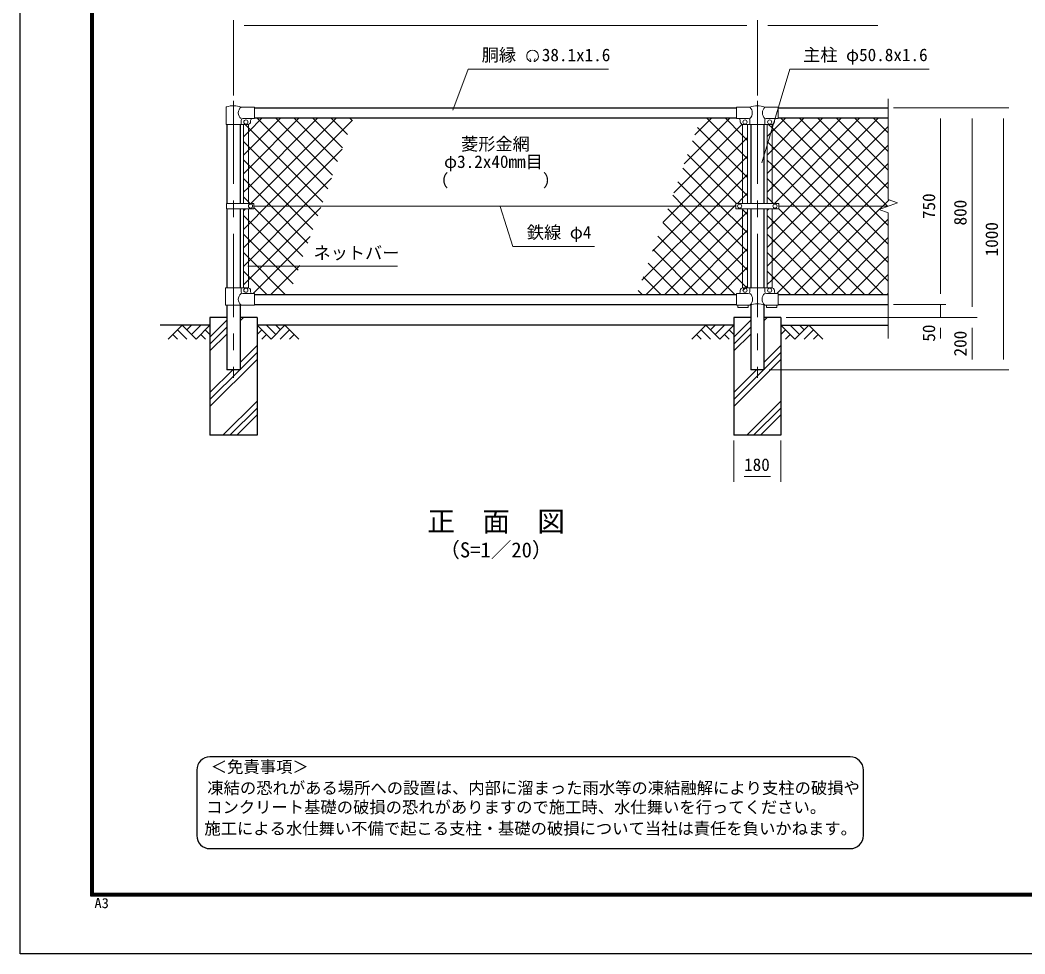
# Model space of a CAD drawing. Units: millimetres, scale not verified. Extents: x -4200 to 4200, y -2970 to 2970.
# Drawn here: x -4200 to -363, y -2970 to 595 of the extents above; entities that cross this region are included whole.
import ezdxf
from ezdxf.enums import TextEntityAlignment as Align

# ---------------------------------------------------------------- set-up
doc = ezdxf.new("R2010")
doc.units = ezdxf.units.MM
doc.header["$LTSCALE"] = 10
doc.linetypes.add('USER1', pattern=[50.8, 31.75, -6.35, 6.35, -6.35])
for name, color, linetype, lineweight in [('0-0_D-TTL-TXT', 7, 'Continuous', 25), ('0-1_D-BMK', 2, 'USER1', 13), ('0-2_D-STR1', 1, 'Continuous', 25), ('0-3_D-STR-DIM', 7, 'Continuous', 13), ('0-8_D-BGD', 7, 'Continuous', 25), ('0-9_D-STR4', 7, 'Continuous', 25), ('0-A_D-DCR-HCH', 7, 'Continuous', 13), ('0-B_D-STR3', 3, 'Continuous', 13), ('0-C_D-STR2', 7, 'Continuous', 13), ('0-D_D-STR-TXT', 7, 'Continuous', 13), ('0-E_D-TTL', 7, 'Continuous', 25)]:
    doc.layers.add(name, color=color, linetype=linetype, lineweight=lineweight)
doc.styles.add('ＭＳ ゴシック', font='')
doc.styles.get('ＭＳ ゴシック').set_extended_font_data('MS Gothic')

msp = doc.modelspace()

# ---------------------------------------------------------------- linework, layer by layer
at = {"layer": '0-0_D-TTL-TXT', "color": 2}
for p, q in [((-1029.59, -2217.9), (-3475.14, -2217.9)), ((-3525.14, -2267.9), (-3525.14, -2517.9)), ((-979.59, -2517.9), (-979.59, -2267.9)), ((-3475.14, -2567.9), (-1029.59, -2567.9))]:
    msp.add_line(p, q, dxfattribs=at)
for centre, start, end in [((-3475.14, -2267.9), 90, 180), ((-1029.59, -2267.9), 0, 90), ((-3475.14, -2517.9), 180, 270), ((-1029.59, -2517.9), 270, 0)]:
    msp.add_arc(centre, 50, start, end, dxfattribs=at)
at = {"layer": '0-1_D-BMK'}
for p, q in [((-3384.65, 287.29), (-3384.65, -769.77)), ((-1384.65, 287.29), (-1384.65, -769.77))]:
    msp.add_line(p, q, dxfattribs=at)
at = {"layer": '0-2_D-STR1'}
for p, q in [((-3304.65, 260.23), (-1464.65, 260.23)), ((-1304.65, 260.23), (-884.65, 260.23)), ((-3410.05, 197.23), (-3410.05, -104.27)), ((-3359.25, 197.23), (-3359.25, -104.27)), ((-3304.65, 222.23), (-1464.65, 222.23)), ((-1410.05, 197.23), (-1410.05, -104.27)), ((-1359.25, 197.23), (-1359.25, -104.27)), ((-1304.65, 222.23), (-884.65, 222.23)), ((-3410.05, -125.27), (-3410.05, -426.77)), ((-3359.25, -125.27), (-3359.25, -426.77)), ((-1410.05, -125.27), (-1410.05, -426.77)), ((-1359.25, -125.27), (-1359.25, -426.77)), ((-3304.65, -451.77), (-1464.65, -451.77)), ((-1304.65, -451.77), (-884.65, -451.77)), ((-3410.05, -492.77), (-3410.05, -739.77)), ((-3359.25, -492.77), (-3359.25, -739.77)), ((-3304.65, -489.77), (-1464.65, -489.77)), ((-1410.05, -492.77), (-1410.05, -739.77)), ((-1359.25, -492.77), (-1359.25, -739.77)), ((-1304.65, -489.77), (-884.65, -489.77)), ((-3359.25, -739.77), (-3410.05, -739.77)), ((-1359.25, -739.77), (-1410.05, -739.77))]:
    msp.add_line(p, q, dxfattribs=at)
at = {"layer": '0-3_D-STR-DIM'}
for p, q in [((-3384.65, 307.29), (-3384.65, 595.23)), ((-1384.65, 307.29), (-1384.65, 595.23)), ((-1384.65, 307.29), (-1384.65, 595.23)), ((-3344.65, 575.23), (-1424.65, 575.23)), ((-1344.65, 575.23), (-924.65, 575.23)), ((-884.65, 294.49), (-884.65, -89.12)), ((-864.65, 260.23), (-664.65, 260.23)), ((-864.65, 260.23), (-544.65, 260.23)), ((-864.65, 260.23), (-424.65, 260.23)), ((-684.65, 220.23), (-684.65, -449.77)), ((-564.65, 220.23), (-564.65, -499.77)), ((-444.65, 220.23), (-444.65, -699.77)), ((-919.89, -127.6), (-849.42, -101.95)), ((-849.42, -101.95), (-884.65, -89.12)), ((-884.65, -140.43), (-919.89, -127.6)), ((-884.65, -140.43), (-884.65, -619.77)), ((-684.65, -449.77), (-684.65, -409.77)), ((-864.65, -489.77), (-664.65, -489.77)), ((-864.65, -489.77), (-664.65, -489.77)), ((-684.65, -489.77), (-684.65, -539.77)), ((-1274.65, -539.77), (-664.65, -539.77)), ((-1274.65, -539.77), (-544.65, -539.77)), ((-1274.65, -539.77), (-544.65, -539.77)), ((-684.65, -579.77), (-684.65, -619.77)), ((-564.65, -579.77), (-564.65, -699.77)), ((-1339.25, -739.77), (-424.65, -739.77)), ((-1339.25, -739.77), (-544.65, -739.77)), ((-1474.65, -1009.77), (-1474.65, -1167.09)), ((-1294.65, -1009.77), (-1294.65, -1167.09)), ((-1434.65, -1147.09), (-1334.65, -1147.09))]:
    msp.add_line(p, q, dxfattribs=at)
at = {"layer": '0-8_D-BGD'}
for p, q in [((-3474.65, -569.77), (-3664.65, -569.77)), ((-1474.65, -569.77), (-3294.65, -569.77)), ((-1294.65, -569.77), (-884.65, -569.77))]:
    msp.add_line(p, q, dxfattribs=at)
at = {"layer": '0-9_D-STR4'}
for p, q in [((-3474.65, -539.77), (-3474.65, -989.77)), ((-3410.05, -539.77), (-3474.65, -539.77)), ((-3294.65, -539.77), (-3359.25, -539.77)), ((-3294.65, -539.77), (-3294.65, -989.77)), ((-1474.65, -539.77), (-1474.65, -989.77)), ((-1410.05, -539.77), (-1474.65, -539.77)), ((-1294.65, -539.77), (-1359.25, -539.77)), ((-1294.65, -539.77), (-1294.65, -989.77)), ((-3294.65, -989.77), (-3474.65, -989.77)), ((-1294.65, -989.77), (-1474.65, -989.77))]:
    msp.add_line(p, q, dxfattribs=at)
at = {"layer": '0-A_D-DCR-HCH'}
for p, q in [((-3581.08, -569.77), (-3634.29, -622.99)), ((-3581.08, -569.77), (-3527.87, -622.99)), ((-3563.34, -587.51), (-3545.6, -569.77)), ((-3545.6, -605.25), (-3510.13, -569.77)), ((-3527.87, -622.99), (-3474.65, -569.77)), ((-3474.65, -614.88), (-3410.05, -550.28)), ((-3359.25, -552.51), (-3346.52, -539.77)), ((-3241.44, -622.99), (-3294.65, -569.77)), ((-3223.7, -605.25), (-3259.18, -569.77)), ((-3188.23, -569.77), (-3241.44, -622.99)), ((-3205.87, -587.6), (-3223.7, -569.77)), ((-3188.23, -569.77), (-3135.02, -622.99)), ((-1581.08, -569.77), (-1634.29, -622.99)), ((-1581.08, -569.77), (-1527.87, -622.99)), ((-1563.34, -587.51), (-1545.6, -569.77)), ((-1545.6, -605.25), (-1510.13, -569.77)), ((-1527.87, -622.99), (-1474.65, -569.77)), ((-1474.65, -614.88), (-1410.05, -550.28)), ((-1359.25, -552.51), (-1346.52, -539.77)), ((-1241.44, -622.99), (-1294.65, -569.77)), ((-1223.7, -605.25), (-1259.18, -569.77)), ((-1188.23, -569.77), (-1241.44, -622.99)), ((-1205.87, -587.6), (-1223.7, -569.77)), ((-1188.23, -569.77), (-1135.02, -622.99)), ((-3616.55, -605.25), (-3598.73, -622.99)), ((-3598.82, -587.51), (-3563.18, -622.99)), ((-3510.13, -605.25), (-3492.31, -622.99)), ((-3492.39, -587.51), (-3474.65, -605.17)), ((-3474.65, -641.39), (-3410.05, -576.79)), ((-3474.65, -667.91), (-3410.05, -603.31)), ((-3276.92, -587.51), (-3294.65, -605.17)), ((-3259.18, -605.25), (-3277, -622.99)), ((-3170.49, -587.51), (-3206.13, -622.99)), ((-3152.76, -605.25), (-3170.57, -622.99)), ((-1616.55, -605.25), (-1598.73, -622.99)), ((-1598.82, -587.51), (-1563.18, -622.99)), ((-1510.13, -605.25), (-1492.31, -622.99)), ((-1492.39, -587.51), (-1474.65, -605.17)), ((-1474.65, -641.39), (-1410.05, -576.79)), ((-1474.65, -667.91), (-1410.05, -603.31)), ((-1276.92, -587.51), (-1294.65, -605.17)), ((-1259.18, -605.25), (-1277, -622.99)), ((-1170.49, -587.51), (-1206.13, -622.99)), ((-1152.76, -605.25), (-1170.57, -622.99)), ((-3359.25, -711.61), (-3294.65, -647.01)), ((-1359.25, -711.61), (-1294.65, -647.01)), ((-3359.25, -738.12), (-3294.65, -673.52)), ((-1359.25, -738.12), (-1294.65, -673.52)), ((-3474.65, -880.04), (-3294.65, -700.04)), ((-1474.65, -880.04), (-1294.65, -700.04)), ((-3474.65, -853.52), (-3360.9, -739.77)), ((-3474.65, -827.01), (-3387.42, -739.77)), ((-1474.65, -853.52), (-1360.9, -739.77)), ((-1474.65, -827.01), (-1387.42, -739.77)), ((-3425.29, -989.77), (-3294.65, -859.14)), ((-1425.29, -989.77), (-1294.65, -859.14)), ((-3398.77, -989.77), (-3294.65, -885.66)), ((-3372.25, -989.77), (-3294.65, -912.17)), ((-1398.77, -989.77), (-1294.65, -885.66)), ((-1372.25, -989.77), (-1294.65, -912.17))]:
    msp.add_line(p, q, dxfattribs=at)
at = {"layer": '0-B_D-STR3'}
for p, q in [((-3413.2, 197.23), (-3413.2, 260.92)), ((-3304.65, 263.23), (-3356.1, 263.23)), ((-3304.65, 263.23), (-3304.65, 219.23)), ((-1464.65, 263.23), (-1464.65, 219.23)), ((-1464.65, 263.23), (-1413.2, 263.23)), ((-1356.1, 263.23), (-1304.65, 263.23)), ((-1304.65, 263.23), (-1304.65, 219.23)), ((-3413.2, 197.23), (-3356.1, 197.23)), ((-3356.1, 197.23), (-3356.1, 212.23)), ((-3356.1, 197.23), (-3329.65, 197.23)), ((-3304.65, 219.23), (-3349.1, 219.23)), ((-3347.15, 197.23), (-3347.15, -104.27)), ((-3328.15, 197.23), (-3328.15, -104.27)), ((-3319.65, 212.23), (-3319.65, 207.23)), ((-1464.65, 219.23), (-1417.9, 219.23)), ((-1449.65, 212.23), (-1449.65, 207.23)), ((-1441.15, 197.23), (-1441.15, -104.27)), ((-1439.65, 197.23), (-1329.65, 197.23)), ((-1422.15, 197.23), (-1422.15, -104.27)), ((-1413.2, 214.53), (-1413.2, 197.23)), ((-1356.1, 214.53), (-1356.1, 197.23)), ((-1351.4, 219.23), (-1304.65, 219.23)), ((-1347.15, 197.23), (-1347.15, -104.27)), ((-1328.15, 197.23), (-1328.15, -104.27)), ((-1319.65, 212.23), (-1319.65, 207.23)), ((-3412.15, -125.27), (-3412.15, -104.27)), ((-3307.66, -104.27), (-3412.15, -104.27)), ((-3307.66, -125.27), (-3307.66, -104.27)), ((-3307.66, -114.77), (-1467.15, -114.77)), ((-1467.15, -104.27), (-1467.15, -125.27)), ((-1302.15, -104.27), (-1467.15, -104.27)), ((-1302.15, -104.27), (-1302.15, -125.27)), ((-1302.15, -114.77), (-884.65, -114.77)), ((-3307.66, -125.27), (-3412.15, -125.27)), ((-3347.15, -125.27), (-3347.15, -426.77)), ((-3328.15, -125.27), (-3328.15, -426.89)), ((-1302.15, -125.27), (-1467.15, -125.27)), ((-1441.15, -125.27), (-1441.15, -426.89)), ((-1422.15, -125.27), (-1422.15, -426.77)), ((-1347.15, -125.27), (-1347.15, -426.77)), ((-1328.15, -125.27), (-1328.15, -426.89)), ((-3415.6, -426.77), (-3329.65, -426.77)), ((-3415.6, -492.77), (-3415.6, -426.77)), ((-3356.1, -426.77), (-3356.1, -441.77)), ((-3304.65, -448.77), (-3349.1, -448.77)), ((-3319.65, -436.77), (-3319.65, -441.77)), ((-3304.65, -448.77), (-3304.65, -492.77)), ((-1464.65, -448.77), (-1464.65, -492.77)), ((-1420.2, -448.77), (-1464.65, -448.77)), ((-1449.65, -436.77), (-1449.65, -441.77)), ((-1439.65, -426.77), (-1329.65, -426.77)), ((-1413.2, -426.77), (-1413.2, -441.77)), ((-1356.1, -426.77), (-1356.1, -441.77)), ((-1304.65, -448.77), (-1349.1, -448.77)), ((-1319.65, -436.77), (-1319.65, -441.77)), ((-1304.65, -448.77), (-1304.65, -492.77)), ((-3304.65, -492.77), (-3415.6, -492.77)), ((-1413.2, -492.77), (-1464.65, -492.77)), ((-1459.65, -492.77), (-1459.65, -502.07)), ((-1419.65, -492.77), (-1419.65, -502.07)), ((-1304.65, -492.77), (-1356.1, -492.77)), ((-1349.65, -492.77), (-1349.65, -502.07)), ((-1309.65, -492.77), (-1309.65, -502.07)), ((-1419.65, -502.07), (-1459.65, -502.07)), ((-1309.65, -502.07), (-1349.65, -502.07))]:
    msp.add_line(p, q, dxfattribs=at)
for centre in [(-3337.65, 206.23), (-1431.65, 206.23), (-1337.65, 206.23), (-3319.66, -114.77), (-1452.15, -114.77), (-1317.15, -114.77), (-3337.65, -435.77), (-1431.65, -435.77), (-1337.65, -435.77)]:
    msp.add_circle(centre, 8, dxfattribs=at)
for centre, radius, start, end in [((-3409.9, 260.92), 3.3, 109.22051, 180), ((-3384.65, 188.49), 80, 69.0916, 109.22051), ((-3337.91, 241.23), 28.55, 129.59418, 230.40582), ((-1384.65, 188.49), 80, 69.0916, 110.9084), ((-1434.46, 241.23), 30.59, 314.01503, 45.98497), ((-1334.85, 241.23), 30.59, 134.01503, 225.98497), ((-3349.1, 212.23), 7, 90, 180), ((-3329.65, 207.23), 10, 270, 0), ((-3312.65, 212.23), 7, 90, 180), ((-1456.65, 212.23), 7, 0, 90), ((-1439.65, 207.23), 10, 180, 270), ((-1417.9, 214.53), 4.7, 0, 90), ((-1351.4, 214.53), 4.7, 90, 180), ((-1329.65, 207.23), 10, 270, 0), ((-1312.65, 212.23), 7, 90, 180), ((-3337.91, -470.77), 28.55, 129.59418, 230.40582), ((-3349.1, -441.77), 7, 180, 270), ((-3329.65, -436.77), 10, 0, 90), ((-3312.65, -441.77), 7, 180, 270), ((-1456.65, -441.77), 7, 270, 0), ((-1439.65, -436.77), 10, 90, 180), ((-1420.2, -441.77), 7, 270, 0), ((-1432.33, -470.33), 29.48, 310.4464, 49.5536), ((-1336.98, -470.33), 29.48, 130.4464, 229.5536), ((-1349.1, -441.77), 7, 180, 270), ((-1329.65, -436.77), 10, 0, 90), ((-1312.65, -441.77), 7, 180, 270), ((-1384.65, -573.26), 85.4, 70.46947, 109.53053)]:
    msp.add_arc(centre, radius, start, end, dxfattribs=at)
at = {"layer": '0-C_D-STR2'}
for p, q in [((-3328.15, 169.01), (-3274.94, 222.23)), ((-3328.15, 98.3), (-3204.23, 222.23)), ((-3328.15, 27.59), (-3133.52, 222.23)), ((-3328.15, -43.12), (-3062.81, 222.23)), ((-3318.6, -104.27), (-2992.1, 222.23)), ((-3025.23, -48.34), (-3295.8, 222.23)), ((-3258.39, -114.77), (-2929.83, 213.78)), ((-3006.36, 3.51), (-3225.08, 222.23)), ((-2987.5, 55.35), (-3154.37, 222.23)), ((-2968.63, 107.19), (-3083.66, 222.23)), ((-2949.76, 159.03), (-3012.95, 222.23)), ((-2930.89, 210.87), (-2942.24, 222.23)), ((-1704.09, -64.49), (-1442.04, 197.56)), ((-1663.63, 46.68), (-1488.08, 222.23)), ((-1623.16, 157.86), (-1558.79, 222.23)), ((-1441.15, 84.55), (-1578.83, 222.23)), ((-1441.15, 155.26), (-1508.12, 222.23)), ((-1328.15, 170.02), (-1275.95, 222.23)), ((-1328.15, 99.31), (-1205.24, 222.23)), ((-1328.15, 28.6), (-1134.53, 222.23)), ((-1328.15, -42.11), (-1063.82, 222.23)), ((-1319.61, -104.27), (-993.11, 222.23)), ((-884.65, -47.69), (-1154.57, 222.23)), ((-884.65, 23.02), (-1083.86, 222.23)), ((-884.65, 93.73), (-1013.15, 222.23)), ((-884.65, 164.44), (-942.44, 222.23)), ((-3347.15, 150.01), (-3328.15, 169.01)), ((-1441.15, 13.84), (-1613.03, 185.71)), ((-1422.15, 136.26), (-1441.15, 155.26)), ((-1347.15, 151.02), (-1328.15, 170.02)), ((-1188.69, -114.77), (-884.65, 189.26)), ((-3328.15, 113.16), (-3347.15, 132.16)), ((-1683.66, -114.77), (-1441.15, 127.73)), ((-1441.15, -56.87), (-1631.9, 133.87)), ((-1441.15, 127.73), (-1422.15, 146.73)), ((-1328.15, 112.97), (-1347.15, 131.97)), ((-1117.98, -114.77), (-884.65, 118.55)), ((-3347.15, 79.3), (-3328.15, 98.3)), ((-3100.22, -114.77), (-3328.15, 113.16)), ((-3187.67, -114.77), (-2970.3, 102.6)), ((-1464.47, -104.27), (-1650.76, 82.03)), ((-1422.15, 65.55), (-1441.15, 84.55)), ((-1347.15, 80.31), (-1328.15, 99.31)), ((-1100.41, -114.77), (-1328.15, 112.97)), ((-3328.15, 42.45), (-3347.15, 61.45)), ((-3170.93, -114.77), (-3328.15, 42.45)), ((-1612.95, -114.77), (-1441.15, 57.02)), ((-1441.15, 57.02), (-1422.15, 76.02)), ((-1328.15, 42.26), (-1347.15, 61.26)), ((-1171.12, -114.77), (-1328.15, 42.26)), ((-1047.27, -114.77), (-884.65, 47.84)), ((-3347.15, 8.59), (-3328.15, 27.59)), ((-1524.68, -114.77), (-1669.63, 30.18)), ((-1422.15, -5.16), (-1441.15, 13.84)), ((-1441.15, -13.69), (-1422.15, 5.31)), ((-1347.15, 9.6), (-1328.15, 28.6)), ((-3328.15, -28.26), (-3347.15, -9.26)), ((-3241.64, -114.77), (-3328.15, -28.26)), ((-3116.96, -114.77), (-3010.76, -8.57)), ((-1595.39, -114.77), (-1688.5, -21.66)), ((-1542.24, -114.77), (-1441.15, -13.69)), ((-3347.15, -62.12), (-3328.15, -43.12)), ((-1666.1, -114.77), (-1707.37, -73.5)), ((-1422.15, -75.87), (-1441.15, -56.87)), ((-1347.15, -61.11), (-1328.15, -42.11)), ((-3328.15, -184.54), (-3258.39, -114.77)), ((-3328.15, -255.25), (-3187.67, -114.77)), ((-3328.15, -325.96), (-3116.96, -114.77)), ((-3100.71, -255.7), (-3241.64, -114.77)), ((-3081.84, -203.86), (-3170.93, -114.77)), ((-3062.97, -152.02), (-3100.22, -114.77)), ((-1825.49, -398.02), (-1542.24, -114.77)), ((-1785.02, -286.84), (-1612.95, -114.77)), ((-1744.56, -175.67), (-1683.66, -114.77)), ((-1441.15, -339.72), (-1666.1, -114.77)), ((-1441.15, -269.01), (-1595.39, -114.77)), ((-1441.15, -198.3), (-1524.68, -114.77)), ((-1328.15, -254.24), (-1188.69, -114.77)), ((-1328.15, -324.95), (-1117.98, -114.77)), ((-1328.15, -395.66), (-1047.27, -114.77)), ((-884.65, -401.24), (-1171.12, -114.77)), ((-884.65, -330.53), (-1100.41, -114.77)), ((-3347.15, -132.83), (-3339.6, -125.27)), ((-3328.15, -169.68), (-3347.15, -150.68)), ((-3119.58, -307.54), (-3307.66, -119.46)), ((-1441.15, -155.11), (-1422.15, -136.11)), ((-1347.15, -131.82), (-1340.61, -125.27)), ((-1328.15, -169.87), (-1347.15, -150.87)), ((-975.54, -451.77), (-1302.15, -125.16)), ((-1242.84, -451.77), (-919, -127.93)), ((-3347.15, -203.54), (-3328.15, -184.54)), ((-3138.45, -359.39), (-3328.15, -169.68)), ((-1470.52, -451.77), (-1745.11, -177.18)), ((-1737.82, -451.77), (-1441.15, -155.11)), ((-1046.25, -451.77), (-1328.15, -169.87)), ((-1172.13, -451.77), (-884.65, -164.29)), ((-3328.15, -240.39), (-3347.15, -221.39)), ((-1541.23, -451.77), (-1763.98, -229.03)), ((-1667.11, -451.77), (-1441.15, -225.82)), ((-1422.15, -217.3), (-1441.15, -198.3)), ((-1441.15, -225.82), (-1422.15, -206.82)), ((-1328.15, -240.58), (-1347.15, -221.58)), ((-3347.15, -274.25), (-3328.15, -255.25)), ((-3157.32, -411.23), (-3328.15, -240.39)), ((-3309.54, -448.77), (-3091.69, -230.92)), ((-1347.15, -273.24), (-1328.15, -254.24)), ((-1116.97, -451.77), (-1328.15, -240.58)), ((-1101.42, -451.77), (-884.65, -235)), ((-3328.15, -311.1), (-3347.15, -292.1)), ((-1611.94, -451.77), (-1782.85, -280.87)), ((-1596.4, -451.77), (-1441.15, -296.53)), ((-1422.15, -288.01), (-1441.15, -269.01)), ((-1441.15, -296.53), (-1422.15, -277.53)), ((-1328.15, -311.3), (-1347.15, -292.3)), ((-1030.71, -451.77), (-884.65, -305.71)), ((-3347.15, -344.96), (-3328.15, -325.96)), ((-3187.48, -451.77), (-3328.15, -311.1)), ((-3241.83, -451.77), (-3132.15, -342.1)), ((-1682.65, -451.77), (-1801.72, -332.71)), ((-1422.15, -358.72), (-1441.15, -339.72)), ((-1347.15, -343.95), (-1328.15, -324.95)), ((-1187.68, -451.77), (-1328.15, -311.3)), ((-3328.15, -381.81), (-3347.15, -362.81)), ((-3258.19, -451.77), (-3328.15, -381.81)), ((-1525.69, -451.77), (-1441.15, -367.24)), ((-1441.15, -367.24), (-1422.15, -348.24)), ((-1328.15, -382.01), (-1347.15, -363.01)), ((-1258.39, -451.77), (-1328.15, -382.01)), ((-960, -451.77), (-884.65, -376.43)), ((-1753.36, -451.77), (-1820.58, -384.55)), ((-1430.9, -427.69), (-1422.15, -418.95)), ((-1347.15, -414.66), (-1328.15, -395.66)), ((-1824.07, -451.77), (-1839.45, -436.39)), ((-1439.6, -436.39), (-1431.03, -427.83)), ((-889.29, -451.77), (-884.65, -447.14))]:
    msp.add_line(p, q, dxfattribs=at)
for points in [[(-3044.1, -100.18), (-3328.15, 183.87), (-3342.04, 197.76)], [(-1347.15, -202.53), (-1328.15, -183.53), (-1259.4, -114.77), (-922.4, 222.23)], [(-884.65, -259.82), (-1029.7, -114.77), (-1328.15, 183.68), (-1341.7, 197.23)], [(-884.65, -189.11), (-958.99, -114.77), (-1295.99, 222.23)], [(-887.31, -115.74), (-888.28, -114.77), (-1225.28, 222.23)], [(-904.83, -451.77), (-1241.83, -114.77), (-1328.15, -28.45), (-1347.15, -9.45)], [(-1310.56, -448.77), (-976.56, -114.77), (-884.65, -22.87)], [(-1461.03, -104.27), (-1441.15, -84.4), (-1422.15, -65.4)], [(-3322.85, -104.27), (-3328.15, -98.97), (-3347.15, -79.97)], [(-1808.53, -451.77), (-1471.53, -114.77), (-1467.15, -110.4)], [(-1323.04, -104.27), (-1328.15, -99.16), (-1347.15, -80.16)], [(-917.97, -126.9), (-905.85, -114.77), (-881.38, -90.31)], [(-3347.15, -415.67), (-3328.15, -396.67), (-3051.22, -119.75)], [(-1424.56, -427.03), (-1441.15, -410.43), (-1726.24, -125.34)], [(-1422.15, -146.58), (-1441.15, -127.58), (-1443.47, -125.27)]]:
    msp.add_lwpolyline(points, dxfattribs=at)
at = {"layer": '0-D_D-STR-TXT'}
for p, q in [((-2249.34, 441.1), (-2253.48, 448.28)), ((-2236.85, 441.1), (-2232.71, 448.28)), ((-2758.78, -343.87), (-3329.9, -343.87))]:
    msp.add_line(p, q, dxfattribs=at)
for points in [[(-1952.84, 408.23), (-2489.13, 408.23), (-2547.78, 251.66)], [(-729.04, 408.23), (-1260.7, 408.23), (-1367.98, 50.61)], [(-2006.99, -268.4), (-2318.32, -268.4), (-2366.41, -116.68)]]:
    msp.add_lwpolyline(points, dxfattribs=at)
for centre, radius, start, end in [((-2243.09, 458.26), 22.5, 294.32478, 245.67522), ((-2251.39, 439.86), 2.37, 245.67522, 30), ((-2234.8, 439.86), 2.37, 150, 294.32478)]:
    msp.add_arc(centre, radius, start, end, dxfattribs=at)
at = {"layer": '0-E_D-TTL', "color": 2}
msp.add_lwpolyline([(-4199.68, 2970.23), (4200.32, 2970.23), (4200.32, -2969.77), (-4199.68, -2969.77)], close=True, dxfattribs=at)
at = {"layer": '0-E_D-TTL'}
for points in [[(-3929.68, 2750.23), (3930.32, 2750.23), (3930.32, -2749.77), (-3929.68, -2749.77)], [(-3927.18, 2747.73), (3927.82, 2747.73), (3927.82, -2747.27), (-3927.18, -2747.27)], [(-3924.68, 2745.23), (3925.32, 2745.23), (3925.32, -2744.77), (-3924.68, -2744.77)], [(-3922.18, 2742.73), (3922.82, 2742.73), (3922.82, -2742.27), (-3922.18, -2742.27)], [(-3919.68, 2740.23), (3920.32, 2740.23), (3920.32, -2739.77), (-3919.68, -2739.77)]]:
    msp.add_lwpolyline(points, close=True, dxfattribs=at)

# ---------------------------------------------------------------- texts
at = {"layer": '0-0_D-TTL-TXT', "style": 'ＭＳ ゴシック'}
for s, height, p in [('正\u3000面\u3000図', 76.98, (-2644.55, -1380.17)), ('（S=1／20）', 57.7, (-2599.07, -1473.36)), ('＜免責事項＞ \u3000\u3000', 45.67, (-3471.43, -2292.08)), ('凍結の恐れがある場所への設置は、内部に溜まった雨水等の凍結融解により支柱の破損や', 45.67, (-3484.96, -2372.58)), ('コンクリート基礎の破損の恐れがありますので施工時、水仕舞いを行ってください。', 45.67, (-3489.07, -2446)), ('施工による水仕舞い不備で起こる支柱・基礎の破損について当社は責任を負いかねます。 ', 45.67, (-3496.06, -2527.49))]:
    msp.add_text(s, height=height, dxfattribs=at).set_placement(p, align=Align.BOTTOM_LEFT)
at = {"layer": '0-3_D-STR-DIM', "style": 'ＭＳ ゴシック'}
for s, p in [('750', (-691.4, -164.27)), ('800', (-571.4, -188.65)), ('1000', (-451.4, -306.67)), ('50', (-691.4, -632.4)), ('200', (-571.4, -688.77))]:
    msp.add_text(s, height=48.09, rotation=90, dxfattribs=at).set_placement(p, align=Align.BOTTOM_LEFT)
msp.add_text('180', height=48.09, dxfattribs=at).set_placement((-1435.3, -1140.34), align=Align.BOTTOM_LEFT)
at = {"layer": '0-D_D-STR-TXT', "style": 'ＭＳ ゴシック'}
for s, p in [('胴縁 \u300038.1x1.6', (-2437.2, 424.01)), ('主柱 φ50.8x1.6', (-1209.78, 424.24)), ('菱形金網', (-2515.85, 84.03)), ('φ3.2x40mm目', (-2580.83, 16.44)), ('（\u3000\u3000   \u3000\u3000）', (-2629.56, -55.21)), ('鉄線 φ4', (-2264.6, -253.53)), ('ネットバー', (-3079.34, -331.92))]:
    msp.add_text(s, height=48.09, dxfattribs=at).set_placement(p, align=Align.BOTTOM_LEFT)
at = {"layer": '0-E_D-TTL', "style": 'ＭＳ ゴシック', "width": 1.05}
msp.add_text('A3', height=38.48, dxfattribs=at).set_placement((-3915.77, -2806.58), align=Align.BOTTOM_LEFT)

doc.saveas('drawing.dxf')
